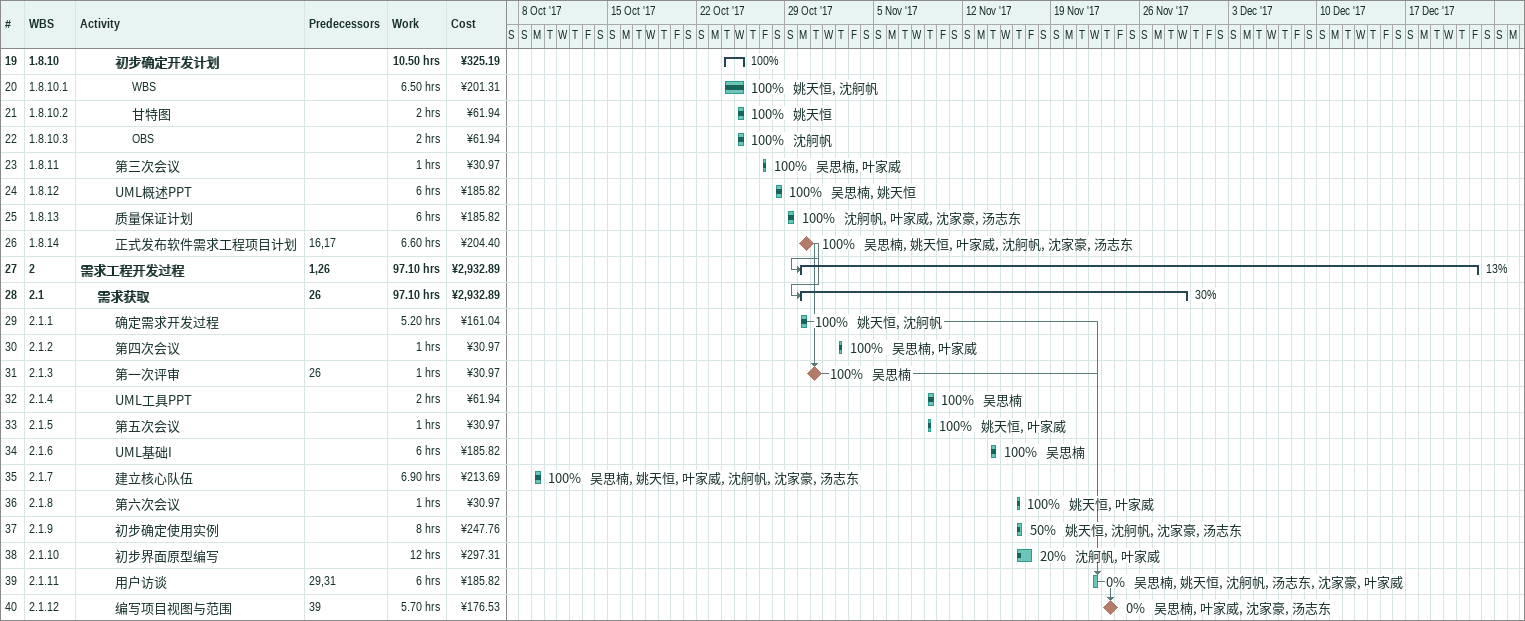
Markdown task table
| ID | WBS | Task | Start | Finish | Predecessors | Resources | % complete | Work (h) | Cost (¥) |
|---|---|---|---|---|---|---|---|---|---|
| 19 | 1.8.10 | **初步确定开发计划** | 2017-10-24 | 2017-10-25 |  |  | 100 | 10.50 | 325.19 |
| 20 | 1.8.10.1 | WBS | 2017-10-24 | 2017-10-25 |  | 姚天恒, 沈舸帆 | 100 | 6.50 | 201.31 |
| 21 | 1.8.10.2 | 甘特图 | 2017-10-25 | 2017-10-25 |  | 姚天恒 | 100 | 2 | 61.94 |
| 22 | 1.8.10.3 | OBS | 2017-10-25 | 2017-10-25 |  | 沈舸帆 | 100 | 2 | 61.94 |
| 23 | 1.8.11 | 第三次会议 | 2017-10-27 | 2017-10-27 |  | 吴思楠, 叶家威 | 100 | 1 | 30.97 |
| 24 | 1.8.12 | UML概述PPT | 2017-10-28 | 2017-10-28 |  | 吴思楠, 姚天恒 | 100 | 6 | 185.82 |
| 25 | 1.8.13 | 质量保证计划 | 2017-10-29 | 2017-10-29 |  | 沈舸帆, 叶家威, 沈家豪, 汤志东 | 100 | 6 | 185.82 |
| 26 | 1.8.14 | 正式发布软件需求工程项目计划 (milestone) | 2017-10-30 | 2017-10-30 | 16, 17 | 吴思楠, 姚天恒, 叶家威, 沈舸帆, 沈家豪, 汤志东 | 100 | 6.60 | 204.40 |
| 27 | 2 | **需求工程开发过程** | 2017-10-30 | 2017-12-22 | 1, 26 |  | 13 | 97.10 | 2932.89 |
| 28 | 2.1 | **需求获取** | 2017-10-30 | 2017-11-29 | 26 |  | 30 | 97.10 | 2932.89 |
| 29 | 2.1.1 | 确定需求开发过程 | 2017-10-30 | 2017-10-30 |  | 姚天恒, 沈舸帆 | 100 | 5.20 | 161.04 |
| 30 | 2.1.2 | 第四次会议 | 2017-11-02 | 2017-11-02 |  | 吴思楠, 叶家威 | 100 | 1 | 30.97 |
| 31 | 2.1.3 | 第一次评审 (milestone) | 2017-10-31 | 2017-10-31 | 26 | 吴思楠 | 100 | 1 | 30.97 |
| 32 | 2.1.4 | UML工具PPT | 2017-11-09 | 2017-11-09 |  | 吴思楠 | 100 | 2 | 61.94 |
| 33 | 2.1.5 | 第五次会议 | 2017-11-09 | 2017-11-09 |  | 姚天恒, 叶家威 | 100 | 1 | 30.97 |
| 34 | 2.1.6 | UML基础I | 2017-11-14 | 2017-11-14 |  | 吴思楠 | 100 | 6 | 185.82 |
| 35 | 2.1.7 | 建立核心队伍 | 2017-10-09 | 2017-10-09 |  | 吴思楠, 姚天恒, 叶家威, 沈舸帆, 沈家豪, 汤志东 | 100 | 6.90 | 213.69 |
| 36 | 2.1.8 | 第六次会议 | 2017-11-16 | 2017-11-16 |  | 姚天恒, 叶家威 | 100 | 1 | 30.97 |
| 37 | 2.1.9 | 初步确定使用实例 | 2017-11-16 | 2017-11-16 |  | 姚天恒, 沈舸帆, 沈家豪, 汤志东 | 50 | 8 | 247.76 |
| 38 | 2.1.10 | 初步界面原型编写 | 2017-11-16 | 2017-11-17 |  | 沈舸帆, 叶家威 | 20 | 12 | 297.31 |
| 39 | 2.1.11 | 用户访谈 | 2017-11-22 | 2017-11-22 | 29, 31 | 吴思楠, 姚天恒, 沈舸帆, 汤志东, 沈家豪, 叶家威 | 0 | 6 | 185.82 |
| 40 | 2.1.12 | 编写项目视图与范围 (milestone) | 2017-11-23 | 2017-11-23 | 39 | 吴思楠, 叶家威, 沈家豪, 汤志东 | 0 | 5.70 | 176.53 |
